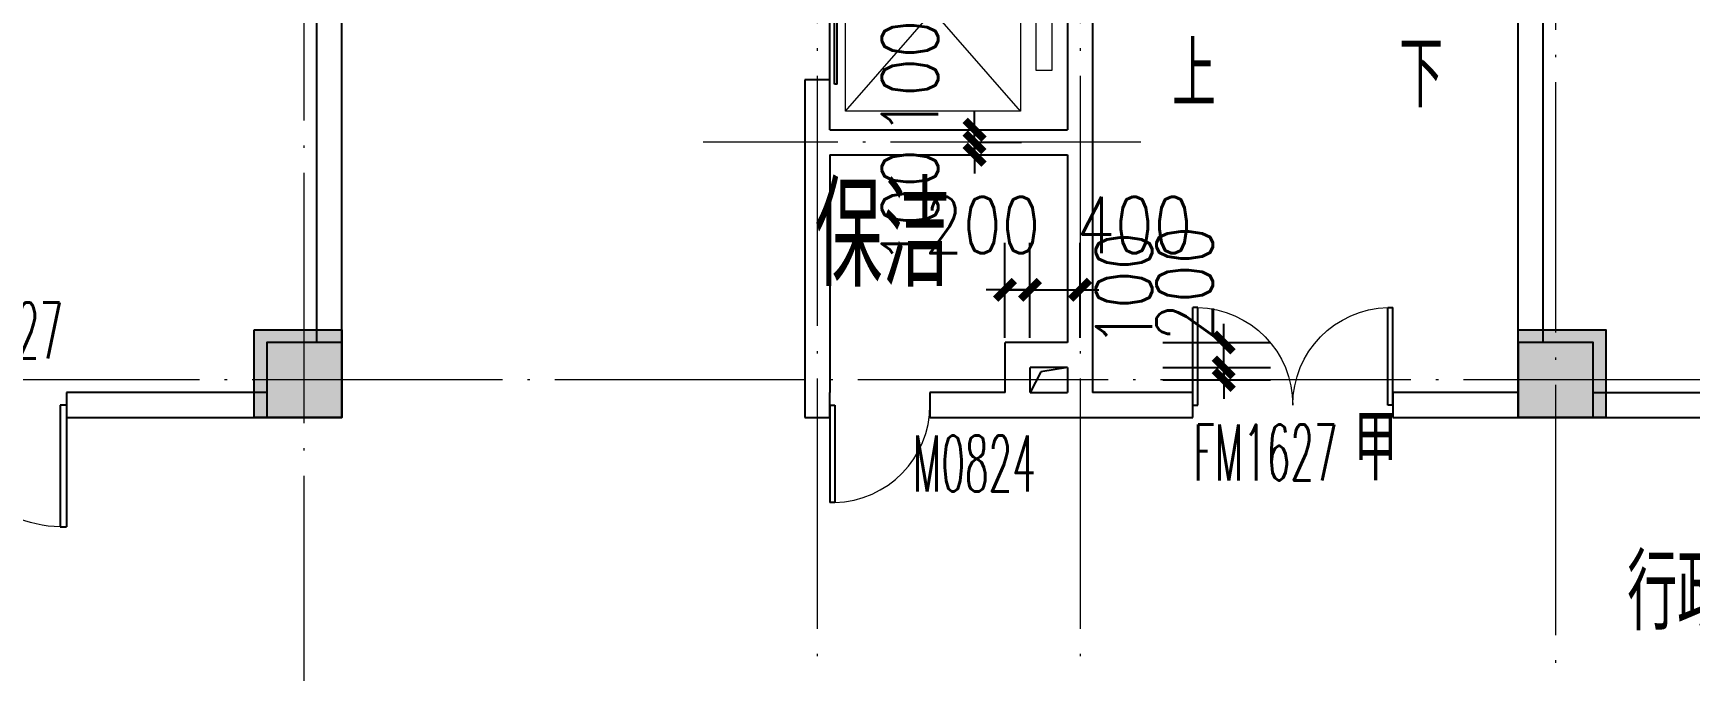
# Model space of a CAD drawing. Extents: x 1417642 to 3570900, y 124798 to 1191112.
# Drawn here: x 1499244 to 1512483, y 275492 to 280589 of the extents above; entities that cross this region are included whole.
import ezdxf

# ---------------------------------------------------------------- set-up
doc = ezdxf.new("R2010")
doc.units = 0
doc.header["$LTSCALE"] = 1000
doc.header["$MEASUREMENT"] = 0
doc.linetypes.add('DOTE', pattern=[2.42, 2, -0.2, 0.02, -0.2])
doc.layers.get('0').update_dxf_attribs({"linetype": 'CONTINUOUS'})
doc.layers.get('Defpoints').update_dxf_attribs({"linetype": 'CONTINUOUS'})
for name, color, linetype in [('colu', 2, 'CONTINUOUS'), ('COLUMN', 9, 'CONTINUOUS'), ('DOTE', 1, 'DOTE'), ('PUB_DIM', 3, 'CONTINUOUS'), ('PUB_HATCH', 8, 'CONTINUOUS'), ('PUB_TEXT', 40, 'CONTINUOUS'), ('STAIR', 2, 'CONTINUOUS'), ('tiaozheng', 20, 'CONTINUOUS'), ('WALL', 4, 'CONTINUOUS'), ('WINDOW', 2, 'CONTINUOUS'), ('WINDOW_TEXT', 7, 'CONTINUOUS'), ('柱填充 @ 1', 8, 'CONTINUOUS')]:
    doc.layers.add(name, color=color, linetype=linetype)
doc.styles.add('_TCH_DIM', font='ROMANS', dxfattribs={"width": 0.7, "bigfont": 'Z'})
doc.styles.add('_TCH_WINDOW', font='ROMANS.shx', dxfattribs={"width": 0.7, "height": 400, "bigfont": 'Z.shx'})
doc.styles.add('DIM_FONT', font='SIMPLEX.shx', dxfattribs={"width": 0.8})
doc.styles.add('Z', font='ROMANS', dxfattribs={"width": 0.7, "bigfont": 'Z'})
doc.dimstyles.new('DIMN150', dxfattribs={"dimscale": 1.5, "dimtxt": 300, "dimasz": 100, "dimexe": 250, "dimexo": 300, "dimgap": 150, "dimtad": 1, "dimdec": 0, "dimzin": 0, "dimdsep": 46, "dimtxsty": 'DIM_FONT', "dimblk": 'ARCHTICK', "dimcen": 0.09, "dimdle": 1.5, "dimclrt": 7, "dimazin": 2, "dimtfac": 1, "dimtdec": 0, "dimtix": 1, "dimtmove": 2, "dimatfit": 3, "dimldrblk": 'ARCHTICK', "dimfxl": 1, "dimtolj": 1, "dimtzin": 0, "dimarcsym": 0})

# ---------------------------------------------------------------- blocks, each defined once
blk = doc.blocks.new('5873')
at = {"layer": '柱填充 @ 1', "ltscale": 1000}
for points in [[(1565128, 706185), (1565828, 706185), (1565828, 705485), (1565128, 705485)], [(1575228, 706185), (1575928, 706185), (1575928, 705485), (1575228, 705485)]]:
    blk.add_hatch(color=256, dxfattribs=at).paths.add_polyline_path(points)
at = {"layer": 'colu', "ltscale": 1000}
for points in [[(1565128, 706185), (1565828, 706185), (1565828, 705485), (1565128, 705485)], [(1575228, 706185), (1575928, 706185), (1575928, 705485), (1575228, 705485)]]:
    blk.add_lwpolyline(points, close=True, dxfattribs=at)
blk = doc.blocks.new('_ArchTick')
at = {"color": 0, "linetype": 'ByBlock', "const_width": 0.4}
blk.add_lwpolyline([(-0.5, -0.5), (0.5, 0.5)], dxfattribs=at)
blk = doc.blocks.new('*D856')
at = {"layer": 'Defpoints', "color": 0}
for p in [(1506349, 279817), (1506767, 279817), (1506349, 279717)]:
    blk.add_point(p, dxfattribs=at)
at = {"layer": 'PUB_DIM', "color": 0, "lineweight": -2}
for p, q in [((1506767, 279817), (1506767, 279967)), ((1506767, 279717), (1506767, 279817)), ((1506799, 279817), (1507142, 279817)), ((1506767, 279717), (1506767, 279567)), ((1506799, 279717), (1507142, 279717))]:
    blk.add_line(p, q, dxfattribs=at)
at = {"layer": 'PUB_DIM', "color": 0, "lineweight": -2, "xscale": 150, "yscale": 150, "zscale": 150}
for p, rotation in [((1506767, 279817), 270), ((1506767, 279717), 90)]:
    blk.add_blockref('_ArchTick', p, dxfattribs=dict(at, rotation=rotation))
at = {"layer": 'PUB_DIM', "color": 7, "insert": (1506250, 280235), "char_height": 450, "attachment_point": 5, "rotation": 90, "style": 'DIM_FONT'}
blk.add_mtext('\\A1;100', dxfattribs=at)
blk = doc.blocks.new('*D857')
at = {"layer": 'Defpoints', "color": 0}
for p in [(1506349, 279717), (1506767, 279717), (1506349, 279617)]:
    blk.add_point(p, dxfattribs=at)
at = {"layer": 'PUB_DIM', "color": 0, "lineweight": -2}
for p, q in [((1506767, 279717), (1506767, 279867)), ((1506767, 279617), (1506767, 279717)), ((1506799, 279717), (1507142, 279717)), ((1506767, 279617), (1506767, 279467)), ((1506799, 279617), (1507142, 279617))]:
    blk.add_line(p, q, dxfattribs=at)
at = {"layer": 'PUB_DIM', "color": 0, "lineweight": -2, "xscale": 150, "yscale": 150, "zscale": 150}
for p, rotation in [((1506767, 279717), 270), ((1506767, 279617), 90)]:
    blk.add_blockref('_ArchTick', p, dxfattribs=dict(at, rotation=rotation))
at = {"layer": 'PUB_DIM', "color": 7, "insert": (1506250, 279199), "char_height": 450, "attachment_point": 5, "rotation": 90, "style": 'DIM_FONT'}
blk.add_mtext('\\A1;100', dxfattribs=at)
blk = doc.blocks.new('*D864')
at = {"layer": 'Defpoints', "color": 0}
for p in [(1507210, 278538), (1507010, 277704), (1507210, 277704)]:
    blk.add_point(p, dxfattribs=at)
at = {"layer": 'PUB_DIM', "color": 0, "lineweight": -2}
for p, q in [((1507010, 278154), (1507010, 278913)), ((1507210, 278154), (1507210, 278913)), ((1507010, 278538), (1506860, 278538)), ((1507010, 278538), (1507210, 278538)), ((1507210, 278538), (1507360, 278538))]:
    blk.add_line(p, q, dxfattribs=at)
at = {"layer": 'PUB_DIM', "color": 0, "lineweight": -2, "xscale": 150, "yscale": 150, "zscale": 150}
blk.add_blockref('_ArchTick', (1507010, 278538), dxfattribs=at)
at = {"layer": 'PUB_DIM', "color": 0, "lineweight": -2, "xscale": 150, "yscale": 150, "zscale": 150, "rotation": 180}
blk.add_blockref('_ArchTick', (1507210, 278538), dxfattribs=at)
at = {"layer": 'PUB_DIM', "color": 7, "insert": (1506829, 279055), "char_height": 450, "attachment_point": 5, "style": 'DIM_FONT'}
blk.add_mtext('\\A1;200', dxfattribs=at)
blk = doc.blocks.new('*D865')
at = {"layer": 'Defpoints', "color": 0}
for p in [(1507610, 278538), (1507210, 277704), (1507610, 277704)]:
    blk.add_point(p, dxfattribs=at)
at = {"layer": 'PUB_DIM', "color": 0, "lineweight": -2}
for p, q in [((1507210, 278154), (1507210, 278913)), ((1507610, 278154), (1507610, 278913)), ((1507210, 278538), (1507060, 278538)), ((1507210, 278538), (1507610, 278538)), ((1507610, 278538), (1507760, 278538))]:
    blk.add_line(p, q, dxfattribs=at)
at = {"layer": 'PUB_DIM', "color": 0, "lineweight": -2, "xscale": 150, "yscale": 150, "zscale": 150}
blk.add_blockref('_ArchTick', (1507210, 278538), dxfattribs=at)
at = {"layer": 'PUB_DIM', "color": 0, "lineweight": -2, "xscale": 150, "yscale": 150, "zscale": 150, "rotation": 180}
blk.add_blockref('_ArchTick', (1507610, 278538), dxfattribs=at)
at = {"layer": 'PUB_DIM', "color": 7, "insert": (1508044, 279055), "char_height": 450, "attachment_point": 5, "style": 'DIM_FONT'}
blk.add_mtext('\\A1;400', dxfattribs=at)
blk = doc.blocks.new('*D866')
at = {"layer": 'Defpoints', "color": 0}
for p in [(1507822, 278117), (1508758, 278117), (1507822, 277917)]:
    blk.add_point(p, dxfattribs=at)
at = {"layer": 'PUB_DIM', "color": 0, "lineweight": -2}
for p, q in [((1508758, 278117), (1508758, 278267)), ((1508272, 278117), (1509133, 278117)), ((1508758, 277917), (1508758, 278117)), ((1508272, 277917), (1509133, 277917)), ((1508758, 277917), (1508758, 277767))]:
    blk.add_line(p, q, dxfattribs=at)
at = {"layer": 'PUB_DIM', "color": 0, "lineweight": -2, "xscale": 150, "yscale": 150, "zscale": 150}
for p, rotation in [((1508758, 278117), 270), ((1508758, 277917), 90)]:
    blk.add_blockref('_ArchTick', p, dxfattribs=dict(at, rotation=rotation))
at = {"layer": 'PUB_DIM', "color": 7, "insert": (1508447, 278588), "char_height": 450, "attachment_point": 5, "rotation": 90, "style": 'DIM_FONT'}
blk.add_mtext('\\A1;200', dxfattribs=at)
blk = doc.blocks.new('*D867')
at = {"layer": 'Defpoints', "color": 0}
for p in [(1507822, 277917), (1508758, 277917), (1507822, 277817)]:
    blk.add_point(p, dxfattribs=at)
at = {"layer": 'PUB_DIM', "color": 0, "lineweight": -2}
for p, q in [((1508758, 277917), (1508758, 278067)), ((1508272, 277917), (1509133, 277917)), ((1508758, 277817), (1508758, 277917)), ((1508272, 277817), (1509133, 277817)), ((1508758, 277817), (1508758, 277667))]:
    blk.add_line(p, q, dxfattribs=at)
at = {"layer": 'PUB_DIM', "color": 0, "lineweight": -2, "xscale": 150, "yscale": 150, "zscale": 150}
for p, rotation in [((1508758, 277917), 270), ((1508758, 277817), 90)]:
    blk.add_blockref('_ArchTick', p, dxfattribs=dict(at, rotation=rotation))
at = {"layer": 'PUB_DIM', "color": 7, "insert": (1507962, 278539), "char_height": 450, "attachment_point": 5, "rotation": 90, "style": 'DIM_FONT'}
blk.add_mtext('\\A1;100', dxfattribs=at)
blk = doc.blocks.new('_FZH')
blk.add_lwpolyline([(-0.5, -0.5), (0.5, -0.5), (0.5, 0.5), (-0.5, 0.5)], close=True)
at = {"layer": 'PUB_HATCH'}
blk.add_solid([(-0.5, -0.5), (0.5, -0.5), (-0.5, 0.5), (0.5, 0.5)], dxfattribs=at)
blk = doc.blocks.new('$DorLib2D$00000001')
for p, q in [((0.45, 0.975), (0.5, 0.975)), ((0.45, 0), (0.45, 0.975)), ((0.5, 0), (0.5, 0.975)), ((0.5, 0), (0.45, 0))]:
    blk.add_line(p, q)
at = {"lineweight": 13}
blk.add_arc((0.475, 0), 0.975, 91.4693, 180, dxfattribs=at)
blk = doc.blocks.new('$DorLib2D$00000002')
for p, q in [((-0.5, 0), (-0.5, 0.4875)), ((-0.475, 0.4875), (-0.5, 0.4875)), ((-0.475, 0), (-0.475, 0.4875)), ((0.475, 0), (0.475, 0.4875)), ((0.475, 0.4875), (0.5, 0.4875)), ((0.5, 0), (0.5, 0.4875)), ((-0.5, 0), (-0.475, 0)), ((0.5, 0), (0.475, 0))]:
    blk.add_line(p, q)
at = {"lineweight": 13}
for centre, start, end in [((-0.4875, 0), 0, 88.53072), ((0.4875, 0), 91.46928, 180)]:
    blk.add_arc(centre, 0.4875, start, end, dxfattribs=at)
blk = doc.blocks.new('$DORLIB2D$00000127')
at = {"color": 0}
for points in [[(-0.533, 0.795), (-0.533, 0.69)], [(-0.033, 0.795), (-0.533, 0.795)], [(-0.033, 0.795), (-0.033, 0.69)], [(0.533, 0.795), (0.033, 0.795)], [(0.033, 0.795), (0.033, 0.69)], [(0.533, 0.795), (0.533, 0.69)], [(-0.033, 0.69), (-0.533, 0.69)], [(0.533, 0.69), (0.033, 0.69)], [(0.5, 0.5), (-0.5, 0.5)]]:
    blk.add_lwpolyline(points, dxfattribs=at)

msp = doc.modelspace()

# ---------------------------------------------------------------- linework, layer by layer
at = {"layer": 'DOTE', "lineweight": 0}
msp.add_line((1501410.3, 258112.2), (1501410.3, 368942.9), dxfattribs=at)
for points in [[(1511410.3, 343117), (1511410.3, 259645.1)], [(1597373.8, 277817), (1432083.9, 277817)]]:
    msp.add_lwpolyline(points, dxfattribs=at)
at = {"layer": 'DOTE', "lineweight": 0, "elevation": 0}
for points in [[(1505510.3, 287508.7), (1505510.3, 275592)], [(1507610.3, 287508.7), (1507610.3, 275592)], [(1508094.4, 279717), (1504599, 279717)]]:
    msp.add_lwpolyline(points, dxfattribs=at)
at = {"layer": 'STAIR', "lineweight": 0}
for p, q in [((1505735.3, 279967), (1505735.3, 281567)), ((1507135.3, 279967), (1505735.3, 281567)), ((1505735.3, 279967), (1507135.3, 281567)), ((1507135.3, 281567), (1507135.3, 279967)), ((1507260.3, 280292), (1507260.3, 281242)), ((1507385.3, 281242), (1507385.3, 280292)), ((1507385.3, 280292), (1507260.3, 280292)), ((1507135.3, 279967), (1505735.3, 279967))]:
    msp.add_line(p, q, dxfattribs=at)
at = {"layer": 'tiaozheng', "color": 2}
for p, q in [((1507510.3, 277917), (1507296.9, 277882.3)), ((1507296.9, 277882.3), (1507210.3, 277717))]:
    msp.add_line(p, q, dxfattribs=at)
at = {"layer": 'WALL'}
for p, q in [((1501510.3, 278117), (1501510.3, 285517)), ((1501710.3, 278117), (1501710.3, 285517)), ((1511110.3, 278117), (1511110.3, 285517)), ((1511310.3, 278117), (1511310.3, 285517)), ((1507710.3, 281817), (1507710.3, 279717)), ((1507510.3, 281717), (1507510.3, 279817)), ((1505610.3, 280217), (1505410.3, 280217)), ((1505410.3, 280217), (1505410.3, 279717)), ((1505610.3, 279817), (1505610.3, 280217)), ((1505610.3, 279817), (1507510.3, 279817)), ((1505410.3, 279717), (1505410.3, 277517)), ((1507710.3, 279717), (1507710.3, 278017)), ((1505610.3, 279617), (1507510.3, 279617)), ((1505610.3, 279617), (1505610.3, 277717)), ((1507510.3, 279617), (1507510.3, 278117)), ((1507010.3, 277717), (1507010.3, 278117)), ((1507510.3, 278117), (1507010.3, 278117)), ((1507210.3, 277717), (1507210.3, 277917)), ((1507510.3, 277917), (1507210.3, 277917)), ((1507510.3, 277917), (1507510.3, 277717)), ((1507710.3, 278017), (1507710.3, 277717)), ((1501110.3, 277717), (1499510.3, 277717)), ((1499510.3, 277717), (1499510.3, 277517)), ((1505610.3, 277517), (1505610.3, 277717)), ((1507010.3, 277717), (1506410.3, 277717)), ((1506410.3, 277717), (1506410.3, 277517)), ((1507210.3, 277717), (1507510.3, 277717)), ((1508510.3, 277717), (1507710.3, 277717)), ((1508510.3, 277517), (1508510.3, 277717)), ((1511110.3, 277717), (1510110.3, 277717)), ((1510110.3, 277717), (1510110.3, 277517)), ((1511710.3, 277717), (1521110.3, 277717)), ((1499510.3, 277517), (1501110.3, 277517)), ((1505410.3, 277517), (1505610.3, 277517)), ((1506410.3, 277517), (1507110.3, 277517)), ((1507110.3, 277517), (1507610.3, 277517)), ((1507610.3, 277517), (1508510.3, 277517)), ((1510110.3, 277517), (1511110.3, 277517)), ((1511710.3, 277517), (1521110.3, 277517))]:
    msp.add_line(p, q, dxfattribs=at)

# ---------------------------------------------------------------- block references
at = {"layer": 'COLUMN', "lineweight": 0, "xscale": 600, "yscale": 600, "zscale": 600}
for p in [(1501410.3, 277817), (1511410.3, 277817)]:
    msp.add_blockref('_FZH', p, dxfattribs=at)
at = {"layer": 'tiaozheng'}
msp.add_blockref('5873', (-64117.3, -427968.4), dxfattribs=at)
at = {"layer": 'WINDOW', "xscale": 1100, "yscale": 200, "zscale": 1100, "rotation": 270}
msp.add_blockref('$DORLIB2D$00000127', (1505510.3, 280767), dxfattribs=at)
at = {"layer": 'WINDOW', "lineweight": 0}
ref = msp.add_blockref('$DorLib2D$00000001', (1499010.3, 277617), dxfattribs=dict(at, xscale=1000, yscale=-1000, zscale=1000))
ref.add_attrib('A', 'M1027', (1498501, 277988.8), dxfattribs={"layer": 'WINDOW_TEXT', "lineweight": 0, "height": 446.25, "style": '_TCH_WINDOW', "width": 0.494118})
at = {"layer": 'WINDOW', "lineweight": 0, "xscale": -1600, "yscale": 1600, "zscale": -1600, "rotation": 2.2292198411658e-10}
msp.add_blockref('$DorLib2D$00000002', (1509310.3, 277617), dxfattribs=at)
at = {"layer": 'WINDOW', "lineweight": 0}
ref = msp.add_blockref('$DorLib2D$00000001', (1506010.3, 277617), dxfattribs=dict(at, xscale=-800, yscale=-800, zscale=-800))
ref.add_attrib('A', 'M0824', (1506274.2, 276926.1), dxfattribs={"layer": 'WINDOW_TEXT', "lineweight": 0, "height": 446.25, "style": '_TCH_WINDOW', "width": 0.494118})

# ---------------------------------------------------------------- texts
at = {"layer": 'PUB_TEXT', "width": 0.7}
for s, height, style, p in [('上', 525, '_TCH_DIM', (1508346.8, 279996.8)), ('下', 525, '_TCH_DIM', (1510161.3, 279996.8)), ('保洁', 815.22, 'Z', (1505488.6, 278564.2)), ('行政管理办公区', 600, 'Z', (1511982.5, 275818.9))]:
    msp.add_text(s, height=height, dxfattribs=dict(at, style=style)).set_placement(p)
at = {"layer": 'WINDOW_TEXT', "style": '_TCH_WINDOW'}
for s, height, width, p in [('甲', 525, 0.7, (1509796.8, 277014.1)), ('FM1627', 446.25, 0.494118, (1508515.8, 277014.1))]:
    msp.add_text(s, height=height, dxfattribs=dict(at, width=width)).set_placement(p)

# ---------------------------------------------------------------- dimensions: what is measured, and where the dimension line sits
at = {"layer": 'PUB_DIM'}
for base, p1, p2, angle, picture, middle in [((1506767.4, 279817), (1506349.4, 279717), (1506349.4, 279817), 90, '*D856', (1506249.9, 280234.7)), ((1506767.4, 279717), (1506349.4, 279617), (1506349.4, 279717), 90, '*D857', (1506249.9, 279199.2)), ((1507210.3, 278538), (1507010.3, 277703.6), (1507210.3, 277703.6), 0, '*D864', (1506828.7, 279055.5)), ((1507610.3, 278538), (1507210.3, 277703.6), (1507610.3, 277703.6), 0, '*D865', (1508043.8, 279055.5)), ((1508757.9, 278117), (1507822.5, 277917), (1507822.5, 278117), 90, '*D866', (1508447, 278587.7)), ((1508757.9, 277917), (1507822.5, 277817), (1507822.5, 277917), 90, '*D867', (1507962.4, 278539.3))]:
    dim = msp.add_linear_dim(base=base, p1=p1, p2=p2, angle=angle, dimstyle='DIMN150', dxfattribs=at)
    dim.commit()
    dim.dimension.update_dxf_attribs({"geometry": picture, "text_midpoint": middle, "dimtype": 129})

doc.saveas('drawing.dxf')
